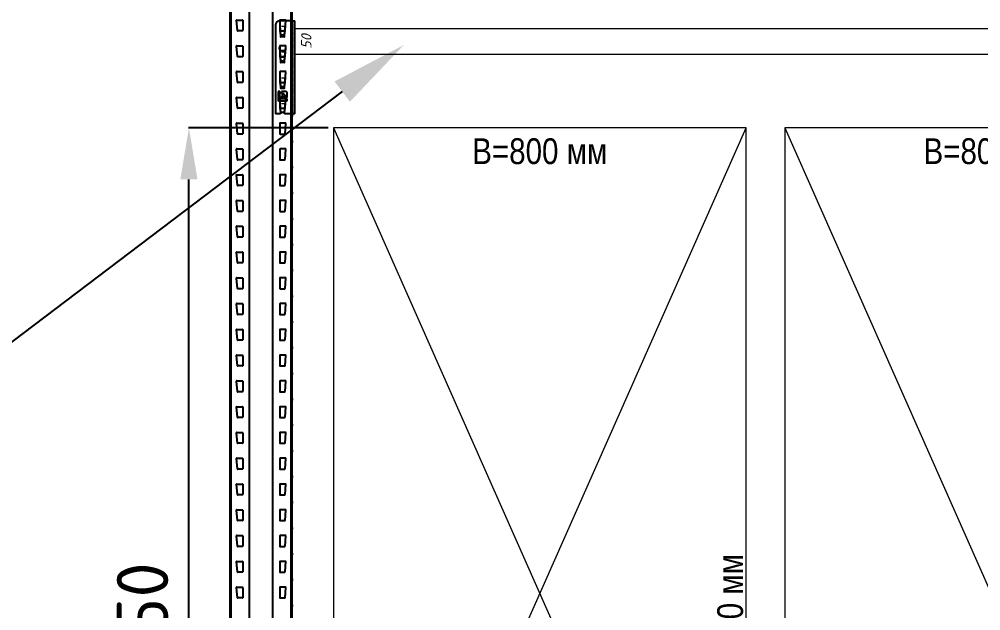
# Model space of a CAD drawing. Header units: millimetres. Extents: x 2140 to 223837, y 2113 to 170313.
# Drawn here: x 168975 to 170839, y 116385 to 117532 of the extents above; entities that cross this region are included whole.
import ezdxf
from ezdxf import colors
from ezdxf.entities.mleader import LeaderData, LeaderLine
from ezdxf.math import Vec2, Vec3

# ---------------------------------------------------------------- set-up
doc = ezdxf.new("R2010")
doc.units = ezdxf.units.MM
doc.linetypes.add('PHANTOM', pattern=[12.7, 6.35, -1.27, 1.27, -1.27, 1.27, -1.27])
for name, color, linetype in [('0_ANNOT_Dimensions', 7, 'Continuous'), ('2.Стойка', 7, 'Continuous'), ('Аннотации', 7, 'Continuous')]:
    doc.layers.add(name, color=color, linetype=linetype)
for name, color, linetype, lineweight in [('1.Балка', 5, 'Continuous', 0), ('20.Груз', 7, 'Continuous', 0), ('25.Размера', 7, 'Continuous', 0), ('37.Паллеты', 32, 'Continuous', 0)]:
    doc.layers.add(name, color=color, linetype=linetype, lineweight=lineweight)
doc.styles.add('Arial Narrow', font='ARIALN.TTF')
doc.styles.add('GOST', font='isocpeur.ttf')
doc.styles.get("Standard").update_dxf_attribs({"font": 'isocpeur.ttf'})
doc.styles.add('Курсив', font='isocpeui.ttf')
doc.dimstyles.new('100', dxfattribs={"dimtxt": 100, "dimasz": 100, "dimexe": 1, "dimexo": 10, "dimgap": 40, "dimtad": 1, "dimdec": 0, "dimzin": 0, "dimdsep": 46, "dimtxsty": 'Standard', "dimcen": 0.09, "dimadec": 0, "dimazin": 0, "dimtfac": 1, "dimtdec": 0, "dimtofl": 0, "dimtmove": 0, "dimatfit": 3, "dimfxl": 1, "dimtolj": 1, "dimtzin": 0, "dimarcsym": 0})
doc.dimstyles.new('blok40', dxfattribs={"dimtxt": 40, "dimasz": 80, "dimexe": 0.18, "dimexo": 0, "dimgap": 5, "dimtad": 1, "dimtoh": 1, "dimdec": 0, "dimzin": 0, "dimdsep": 46, "dimtxsty": 'GOST', "dimblk": 'NONE', "dimcen": 0.09, "dimse1": 1, "dimse2": 1, "dimsd1": 1, "dimsd2": 1, "dimadec": 0, "dimazin": 0, "dimtfac": 1, "dimtdec": 0, "dimtofl": 0, "dimtmove": 0, "dimatfit": 2, "dimldrblk": 'NONE', "dimfxl": 0.18, "dimtolj": 1, "dimtzin": 0, "dimarcsym": 0})
doc.dimstyles.new('Рзм блок', dxfattribs={"dimtxt": 40, "dimasz": 80, "dimexe": 0.18, "dimexo": 0, "dimgap": 5, "dimtad": 1, "dimtoh": 1, "dimdec": 0, "dimzin": 0, "dimdsep": 46, "dimtxsty": 'Курсив', "dimblk": 'NONE', "dimcen": 0.09, "dimse1": 1, "dimse2": 1, "dimsd1": 1, "dimsd2": 1, "dimadec": 0, "dimazin": 0, "dimtfac": 1, "dimtdec": 0, "dimtofl": 0, "dimtmove": 0, "dimatfit": 2, "dimldrblk": 'NONE', "dimfxl": 0.18, "dimtolj": 1, "dimtzin": 0, "dimarcsym": 0})

# ---------------------------------------------------------------- blocks, each defined once
blk = doc.blocks.new('*U491')
at = {"layer": '2.Стойка', "color": 0, "linetype": 'ByBlock'}
for p, q in [((-120, 0), (-120, 12200)), ((-118, 0), (-118, 12200)), ((-82.7, 0), (-82.7, 12200)), ((-37.3, 0), (-37.3, 12200)), ((-2, 0), (-2, 12200)), ((0, 0), (0, 12200)), ((-106.1, 7780.5), (-108, 7800.5)), ((-107.5, 7801), (-96.5, 7801)), ((-96, 7800.5), (-96, 7780.5)), ((-24, 7800.5), (-24, 7780.5)), ((-12.5, 7801), (-23.5, 7801)), ((-13.9, 7780.5), (-12, 7800.5)), ((-96.5, 7780), (-105.6, 7780)), ((-23.5, 7780), (-14.4, 7780)), ((-122, 7765), (-118, 7765)), ((-120, 7770.5), (-118, 7770.5)), ((-120, 7759.5), (-118, 7759.5)), ((0, 7770.5), (-2, 7770.5)), ((2, 7765), (-2, 7765)), ((0, 7759.5), (-2, 7759.5)), ((-106.1, 7730.5), (-108, 7750.5)), ((-107.5, 7751), (-96.5, 7751)), ((-96, 7750.5), (-96, 7730.5)), ((-24, 7750.5), (-24, 7730.5)), ((-12.5, 7751), (-23.5, 7751)), ((-13.9, 7730.5), (-12, 7750.5)), ((-120, 7720.5), (-118, 7720.5)), ((-96.5, 7730), (-105.6, 7730)), ((-23.5, 7730), (-14.4, 7730)), ((0, 7720.5), (-2, 7720.5)), ((-122, 7715), (-118, 7715)), ((-120, 7709.5), (-118, 7709.5)), ((-106.1, 7680.5), (-108, 7700.5)), ((-107.5, 7701), (-96.5, 7701)), ((-96, 7700.5), (-96, 7680.5)), ((-24, 7700.5), (-24, 7680.5)), ((-12.5, 7701), (-23.5, 7701)), ((-13.9, 7680.5), (-12, 7700.5)), ((2, 7715), (-2, 7715)), ((0, 7709.5), (-2, 7709.5)), ((-122, 7665), (-118, 7665)), ((-120, 7670.5), (-118, 7670.5)), ((-96.5, 7680), (-105.6, 7680)), ((-23.5, 7680), (-14.4, 7680)), ((0, 7670.5), (-2, 7670.5)), ((2, 7665), (-2, 7665)), ((-120, 7659.5), (-118, 7659.5)), ((-106.1, 7630.5), (-108, 7650.5)), ((-107.5, 7651), (-96.5, 7651)), ((-96, 7650.5), (-96, 7630.5)), ((-24, 7650.5), (-24, 7630.5)), ((-12.5, 7651), (-23.5, 7651)), ((-13.9, 7630.5), (-12, 7650.5)), ((0, 7659.5), (-2, 7659.5)), ((-96.5, 7630), (-105.6, 7630)), ((-23.5, 7630), (-14.4, 7630)), ((-122, 7615), (-118, 7615)), ((-120, 7620.5), (-118, 7620.5)), ((-120, 7609.5), (-118, 7609.5)), ((0, 7620.5), (-2, 7620.5)), ((2, 7615), (-2, 7615)), ((0, 7609.5), (-2, 7609.5)), ((-106.1, 7580.5), (-108, 7600.5)), ((-107.5, 7601), (-96.5, 7601)), ((-96, 7600.5), (-96, 7580.5)), ((-24, 7600.5), (-24, 7580.5)), ((-12.5, 7601), (-23.5, 7601)), ((-13.9, 7580.5), (-12, 7600.5)), ((-120, 7570.5), (-118, 7570.5)), ((-96.5, 7580), (-105.6, 7580)), ((-23.5, 7580), (-14.4, 7580)), ((0, 7570.5), (-2, 7570.5)), ((-122, 7565), (-118, 7565)), ((-120, 7559.5), (-118, 7559.5)), ((-107.5, 7551), (-96.5, 7551)), ((-96, 7550.5), (-96, 7530.5)), ((-24, 7550.5), (-24, 7530.5)), ((-12.5, 7551), (-23.5, 7551)), ((2, 7565), (-2, 7565)), ((0, 7559.5), (-2, 7559.5)), ((-106.1, 7530.5), (-108, 7550.5)), ((-13.9, 7530.5), (-12, 7550.5)), ((-122, 7515), (-118, 7515)), ((-120, 7520.5), (-118, 7520.5)), ((-96.5, 7530), (-105.6, 7530)), ((-23.5, 7530), (-14.4, 7530)), ((0, 7520.5), (-2, 7520.5)), ((2, 7515), (-2, 7515)), ((-120, 7509.5), (-118, 7509.5)), ((-106.1, 7480.5), (-108, 7500.5)), ((-107.5, 7501), (-96.5, 7501)), ((-96, 7500.5), (-96, 7480.5)), ((-24, 7500.5), (-24, 7480.5)), ((-12.5, 7501), (-23.5, 7501)), ((-13.9, 7480.5), (-12, 7500.5)), ((0, 7509.5), (-2, 7509.5)), ((-96.5, 7480), (-105.6, 7480)), ((-23.5, 7480), (-14.4, 7480)), ((-122, 7465), (-118, 7465)), ((-120, 7470.5), (-118, 7470.5)), ((-120, 7459.5), (-118, 7459.5)), ((0, 7470.5), (-2, 7470.5)), ((2, 7465), (-2, 7465)), ((0, 7459.5), (-2, 7459.5)), ((-106.1, 7430.5), (-108, 7450.5)), ((-107.5, 7451), (-96.5, 7451)), ((-96, 7450.5), (-96, 7430.5)), ((-24, 7450.5), (-24, 7430.5)), ((-12.5, 7451), (-23.5, 7451)), ((-13.9, 7430.5), (-12, 7450.5)), ((-120, 7420.5), (-118, 7420.5)), ((-96.5, 7430), (-105.6, 7430)), ((-23.5, 7430), (-14.4, 7430)), ((0, 7420.5), (-2, 7420.5)), ((-122, 7415), (-118, 7415)), ((-120, 7409.5), (-118, 7409.5)), ((2, 7415), (-2, 7415)), ((0, 7409.5), (-2, 7409.5)), ((-106.1, 7380.5), (-108, 7400.5)), ((-107.5, 7401), (-96.5, 7401)), ((-96, 7400.5), (-96, 7380.5)), ((-24, 7400.5), (-24, 7380.5)), ((-12.5, 7401), (-23.5, 7401)), ((-13.9, 7380.5), (-12, 7400.5)), ((-122, 7365), (-118, 7365)), ((-120, 7370.5), (-118, 7370.5)), ((-96.5, 7380), (-105.6, 7380)), ((-23.5, 7380), (-14.4, 7380)), ((0, 7370.5), (-2, 7370.5)), ((2, 7365), (-2, 7365)), ((-120, 7359.5), (-118, 7359.5)), ((-106.1, 7330.5), (-108, 7350.5)), ((-107.5, 7351), (-96.5, 7351)), ((-96, 7350.5), (-96, 7330.5)), ((-24, 7350.5), (-24, 7330.5)), ((-12.5, 7351), (-23.5, 7351)), ((-13.9, 7330.5), (-12, 7350.5)), ((0, 7359.5), (-2, 7359.5)), ((-96.5, 7330), (-105.6, 7330)), ((-23.5, 7330), (-14.4, 7330)), ((-122, 7315), (-118, 7315)), ((-120, 7320.5), (-118, 7320.5)), ((-120, 7309.5), (-118, 7309.5)), ((0, 7320.5), (-2, 7320.5)), ((2, 7315), (-2, 7315)), ((0, 7309.5), (-2, 7309.5)), ((-106.1, 7280.5), (-108, 7300.5)), ((-107.5, 7301), (-96.5, 7301)), ((-96, 7300.5), (-96, 7280.5)), ((-24, 7300.5), (-24, 7280.5)), ((-12.5, 7301), (-23.5, 7301)), ((-13.9, 7280.5), (-12, 7300.5)), ((-96.5, 7280), (-105.6, 7280)), ((-23.5, 7280), (-14.4, 7280)), ((-122, 7265), (-118, 7265)), ((-120, 7270.5), (-118, 7270.5)), ((-120, 7259.5), (-118, 7259.5)), ((0, 7270.5), (-2, 7270.5)), ((2, 7265), (-2, 7265)), ((0, 7259.5), (-2, 7259.5)), ((-106.1, 7230.5), (-108, 7250.5)), ((-107.5, 7251), (-96.5, 7251)), ((-96, 7250.5), (-96, 7230.5)), ((-24, 7250.5), (-24, 7230.5)), ((-12.5, 7251), (-23.5, 7251)), ((-13.9, 7230.5), (-12, 7250.5)), ((-122, 7215), (-118, 7215)), ((-120, 7220.5), (-118, 7220.5)), ((-96.5, 7230), (-105.6, 7230)), ((-23.5, 7230), (-14.4, 7230)), ((0, 7220.5), (-2, 7220.5)), ((2, 7215), (-2, 7215)), ((-120, 7209.5), (-118, 7209.5)), ((-106.1, 7180.5), (-108, 7200.5)), ((-107.5, 7201), (-96.5, 7201)), ((-96, 7200.5), (-96, 7180.5)), ((-24, 7200.5), (-24, 7180.5)), ((-12.5, 7201), (-23.5, 7201)), ((-13.9, 7180.5), (-12, 7200.5)), ((0, 7209.5), (-2, 7209.5)), ((-96.5, 7180), (-105.6, 7180)), ((-23.5, 7180), (-14.4, 7180)), ((-122, 7165), (-118, 7165)), ((-120, 7170.5), (-118, 7170.5)), ((-120, 7159.5), (-118, 7159.5)), ((0, 7170.5), (-2, 7170.5)), ((2, 7165), (-2, 7165)), ((0, 7159.5), (-2, 7159.5)), ((-106.1, 7130.5), (-108, 7150.5)), ((-107.5, 7151), (-96.5, 7151)), ((-96, 7150.5), (-96, 7130.5)), ((-24, 7150.5), (-24, 7130.5)), ((-12.5, 7151), (-23.5, 7151)), ((-13.9, 7130.5), (-12, 7150.5)), ((-96.5, 7130), (-105.6, 7130)), ((-23.5, 7130), (-14.4, 7130)), ((-122, 7115), (-118, 7115)), ((-120, 7120.5), (-118, 7120.5)), ((-120, 7109.5), (-118, 7109.5)), ((0, 7120.5), (-2, 7120.5)), ((2, 7115), (-2, 7115)), ((0, 7109.5), (-2, 7109.5)), ((-106.1, 7080.5), (-108, 7100.5)), ((-107.5, 7101), (-96.5, 7101)), ((-96, 7100.5), (-96, 7080.5)), ((-24, 7100.5), (-24, 7080.5)), ((-12.5, 7101), (-23.5, 7101)), ((-13.9, 7080.5), (-12, 7100.5)), ((-120, 7070.5), (-118, 7070.5)), ((-96.5, 7080), (-105.6, 7080)), ((-23.5, 7080), (-14.4, 7080)), ((0, 7070.5), (-2, 7070.5)), ((-122, 7065), (-118, 7065)), ((-120, 7059.5), (-118, 7059.5)), ((-106.1, 7030.5), (-108, 7050.5)), ((-107.5, 7051), (-96.5, 7051)), ((-96, 7050.5), (-96, 7030.5)), ((-24, 7050.5), (-24, 7030.5)), ((-12.5, 7051), (-23.5, 7051)), ((-13.9, 7030.5), (-12, 7050.5)), ((2, 7065), (-2, 7065)), ((0, 7059.5), (-2, 7059.5)), ((-96.5, 7030), (-105.6, 7030)), ((-23.5, 7030), (-14.4, 7030)), ((-122, 7015), (-118, 7015)), ((-120, 7020.5), (-118, 7020.5)), ((0, 7020.5), (-2, 7020.5)), ((2, 7015), (-2, 7015)), ((-120, 7009.5), (-118, 7009.5)), ((-106.1, 6980.5), (-108, 7000.5)), ((-107.5, 7001), (-96.5, 7001)), ((-96, 7000.5), (-96, 6980.5)), ((-24, 7000.5), (-24, 6980.5)), ((-12.5, 7001), (-23.5, 7001)), ((-13.9, 6980.5), (-12, 7000.5)), ((0, 7009.5), (-2, 7009.5)), ((-96.5, 6980), (-105.6, 6980)), ((-23.5, 6980), (-14.4, 6980)), ((-122, 6965), (-118, 6965)), ((-120, 6970.5), (-118, 6970.5)), ((-120, 6959.5), (-118, 6959.5)), ((0, 6970.5), (-2, 6970.5)), ((2, 6965), (-2, 6965)), ((0, 6959.5), (-2, 6959.5)), ((-106.1, 6930.5), (-108, 6950.5)), ((-107.5, 6951), (-96.5, 6951)), ((-96, 6950.5), (-96, 6930.5)), ((-24, 6950.5), (-24, 6930.5)), ((-12.5, 6951), (-23.5, 6951)), ((-13.9, 6930.5), (-12, 6950.5)), ((-120, 6920.5), (-118, 6920.5)), ((-96.5, 6930), (-105.6, 6930)), ((-23.5, 6930), (-14.4, 6930)), ((0, 6920.5), (-2, 6920.5)), ((-122, 6915), (-118, 6915)), ((-120, 6909.5), (-118, 6909.5)), ((-106.1, 6880.5), (-108, 6900.5)), ((-107.5, 6901), (-96.5, 6901)), ((-96, 6900.5), (-96, 6880.5)), ((-24, 6900.5), (-24, 6880.5)), ((-12.5, 6901), (-23.5, 6901)), ((-13.9, 6880.5), (-12, 6900.5)), ((2, 6915), (-2, 6915)), ((0, 6909.5), (-2, 6909.5)), ((-96.5, 6880), (-105.6, 6880)), ((-23.5, 6880), (-14.4, 6880)), ((-122, 6865), (-118, 6865)), ((-120, 6870.5), (-118, 6870.5)), ((0, 6870.5), (-2, 6870.5)), ((2, 6865), (-2, 6865)), ((-120, 6859.5), (-118, 6859.5)), ((-106.1, 6830.5), (-108, 6850.5)), ((-107.5, 6851), (-96.5, 6851)), ((-96, 6850.5), (-96, 6830.5)), ((-24, 6850.5), (-24, 6830.5)), ((-12.5, 6851), (-23.5, 6851)), ((-13.9, 6830.5), (-12, 6850.5)), ((0, 6859.5), (-2, 6859.5)), ((-96.5, 6830), (-105.6, 6830)), ((-23.5, 6830), (-14.4, 6830)), ((-122, 6815), (-118, 6815)), ((-120, 6820.5), (-118, 6820.5)), ((-120, 6809.5), (-118, 6809.5)), ((0, 6820.5), (-2, 6820.5)), ((2, 6815), (-2, 6815)), ((0, 6809.5), (-2, 6809.5)), ((-106.1, 6780.5), (-108, 6800.5)), ((-107.5, 6801), (-96.5, 6801)), ((-96, 6800.5), (-96, 6780.5)), ((-24, 6800.5), (-24, 6780.5)), ((-12.5, 6801), (-23.5, 6801)), ((-13.9, 6780.5), (-12, 6800.5)), ((-120, 6770.5), (-118, 6770.5)), ((-96.5, 6780), (-105.6, 6780)), ((-23.5, 6780), (-14.4, 6780)), ((0, 6770.5), (-2, 6770.5)), ((-122, 6765), (-118, 6765)), ((-120, 6759.5), (-118, 6759.5)), ((-106.1, 6730.5), (-108, 6750.5)), ((-107.5, 6751), (-96.5, 6751)), ((-96, 6750.5), (-96, 6730.5)), ((-24, 6750.5), (-24, 6730.5)), ((-12.5, 6751), (-23.5, 6751)), ((-13.9, 6730.5), (-12, 6750.5)), ((2, 6765), (-2, 6765)), ((0, 6759.5), (-2, 6759.5)), ((-122, 6715), (-118, 6715)), ((-120, 6720.5), (-118, 6720.5)), ((-96.5, 6730), (-105.6, 6730)), ((-23.5, 6730), (-14.4, 6730)), ((0, 6720.5), (-2, 6720.5)), ((2, 6715), (-2, 6715)), ((-120, 6709.5), (-118, 6709.5)), ((-106.1, 6680.5), (-108, 6700.5)), ((-107.5, 6701), (-96.5, 6701)), ((-96, 6700.5), (-96, 6680.5)), ((-24, 6700.5), (-24, 6680.5)), ((-12.5, 6701), (-23.5, 6701)), ((-13.9, 6680.5), (-12, 6700.5)), ((0, 6709.5), (-2, 6709.5)), ((-96.5, 6680), (-105.6, 6680)), ((-23.5, 6680), (-14.4, 6680)), ((-122, 6665), (-118, 6665)), ((-120, 6670.5), (-118, 6670.5)), ((-120, 6659.5), (-118, 6659.5)), ((0, 6670.5), (-2, 6670.5)), ((2, 6665), (-2, 6665)), ((0, 6659.5), (-2, 6659.5))]:
    blk.add_line(p, q, dxfattribs=at)
for centre, start, end in [((-107.5, 7800.5), 90, 185.4403), ((-96.5, 7800.5), 0, 90), ((-23.5, 7800.5), 90, 180), ((-12.5, 7800.5), 354.5597, 90), ((-105.6, 7780.5), 185.4403, 270), ((-96.5, 7780.5), 270, 0), ((-23.5, 7780.5), 180, 270), ((-14.4, 7780.5), 270, 354.5597), ((-107.5, 7750.5), 90, 185.4403), ((-96.5, 7750.5), 0, 90), ((-23.5, 7750.5), 90, 180), ((-12.5, 7750.5), 354.5597, 90), ((-105.6, 7730.5), 185.4403, 270), ((-96.5, 7730.5), 270, 0), ((-23.5, 7730.5), 180, 270), ((-14.4, 7730.5), 270, 354.5597), ((-107.5, 7700.5), 90, 185.4403), ((-96.5, 7700.5), 0, 90), ((-23.5, 7700.5), 90, 180), ((-12.5, 7700.5), 354.5597, 90), ((-105.6, 7680.5), 185.4403, 270), ((-96.5, 7680.5), 270, 0), ((-23.5, 7680.5), 180, 270), ((-14.4, 7680.5), 270, 354.5597), ((-107.5, 7650.5), 90, 185.4403), ((-96.5, 7650.5), 0, 90), ((-23.5, 7650.5), 90, 180), ((-12.5, 7650.5), 354.5597, 90), ((-105.6, 7630.5), 185.4403, 270), ((-96.5, 7630.5), 270, 0), ((-23.5, 7630.5), 180, 270), ((-14.4, 7630.5), 270, 354.5597), ((-107.5, 7600.5), 90, 185.4403), ((-96.5, 7600.5), 0, 90), ((-23.5, 7600.5), 90, 180), ((-12.5, 7600.5), 354.5597, 90), ((-105.6, 7580.5), 185.4403, 270), ((-96.5, 7580.5), 270, 0), ((-23.5, 7580.5), 180, 270), ((-14.4, 7580.5), 270, 354.5597), ((-107.5, 7550.5), 90, 185.4403), ((-96.5, 7550.5), 0, 90), ((-23.5, 7550.5), 90, 180), ((-12.5, 7550.5), 354.5597, 90), ((-105.6, 7530.5), 185.4403, 270), ((-96.5, 7530.5), 270, 0), ((-23.5, 7530.5), 180, 270), ((-14.4, 7530.5), 270, 354.5597), ((-107.5, 7500.5), 90, 185.4403), ((-96.5, 7500.5), 0, 90), ((-23.5, 7500.5), 90, 180), ((-12.5, 7500.5), 354.5597, 90), ((-105.6, 7480.5), 185.4403, 270), ((-96.5, 7480.5), 270, 0), ((-23.5, 7480.5), 180, 270), ((-14.4, 7480.5), 270, 354.5597), ((-107.5, 7450.5), 90, 185.4403), ((-96.5, 7450.5), 0, 90), ((-23.5, 7450.5), 90, 180), ((-12.5, 7450.5), 354.5597, 90), ((-105.6, 7430.5), 185.4403, 270), ((-96.5, 7430.5), 270, 0), ((-23.5, 7430.5), 180, 270), ((-14.4, 7430.5), 270, 354.5597), ((-107.5, 7400.5), 90, 185.4403), ((-96.5, 7400.5), 0, 90), ((-23.5, 7400.5), 90, 180), ((-12.5, 7400.5), 354.5597, 90), ((-105.6, 7380.5), 185.4403, 270), ((-96.5, 7380.5), 270, 0), ((-23.5, 7380.5), 180, 270), ((-14.4, 7380.5), 270, 354.5597), ((-107.5, 7350.5), 90, 185.4403), ((-96.5, 7350.5), 0, 90), ((-23.5, 7350.5), 90, 180), ((-12.5, 7350.5), 354.5597, 90), ((-105.6, 7330.5), 185.4403, 270), ((-96.5, 7330.5), 270, 0), ((-23.5, 7330.5), 180, 270), ((-14.4, 7330.5), 270, 354.5597), ((-107.5, 7300.5), 90, 185.4403), ((-96.5, 7300.5), 0, 90), ((-23.5, 7300.5), 90, 180), ((-12.5, 7300.5), 354.5597, 90), ((-105.6, 7280.5), 185.4403, 270), ((-96.5, 7280.5), 270, 0), ((-23.5, 7280.5), 180, 270), ((-14.4, 7280.5), 270, 354.5597), ((-107.5, 7250.5), 90, 185.4403), ((-96.5, 7250.5), 0, 90), ((-23.5, 7250.5), 90, 180), ((-12.5, 7250.5), 354.5597, 90), ((-105.6, 7230.5), 185.4403, 270), ((-96.5, 7230.5), 270, 0), ((-23.5, 7230.5), 180, 270), ((-14.4, 7230.5), 270, 354.5597), ((-107.5, 7200.5), 90, 185.4403), ((-96.5, 7200.5), 0, 90), ((-23.5, 7200.5), 90, 180), ((-12.5, 7200.5), 354.5597, 90), ((-105.6, 7180.5), 185.4403, 270), ((-96.5, 7180.5), 270, 0), ((-23.5, 7180.5), 180, 270), ((-14.4, 7180.5), 270, 354.5597), ((-107.5, 7150.5), 90, 185.4403), ((-96.5, 7150.5), 0, 90), ((-23.5, 7150.5), 90, 180), ((-12.5, 7150.5), 354.5597, 90), ((-105.6, 7130.5), 185.4403, 270), ((-96.5, 7130.5), 270, 0), ((-23.5, 7130.5), 180, 270), ((-14.4, 7130.5), 270, 354.5597), ((-107.5, 7100.5), 90, 185.4403), ((-96.5, 7100.5), 0, 90), ((-23.5, 7100.5), 90, 180), ((-12.5, 7100.5), 354.5597, 90), ((-105.6, 7080.5), 185.4403, 270), ((-96.5, 7080.5), 270, 0), ((-23.5, 7080.5), 180, 270), ((-14.4, 7080.5), 270, 354.5597), ((-107.5, 7050.5), 90, 185.4403), ((-96.5, 7050.5), 0, 90), ((-23.5, 7050.5), 90, 180), ((-12.5, 7050.5), 354.5597, 90), ((-105.6, 7030.5), 185.4403, 270), ((-96.5, 7030.5), 270, 0), ((-23.5, 7030.5), 180, 270), ((-14.4, 7030.5), 270, 354.5597), ((-107.5, 7000.5), 90, 185.4403), ((-96.5, 7000.5), 0, 90), ((-23.5, 7000.5), 90, 180), ((-12.5, 7000.5), 354.5597, 90), ((-105.6, 6980.5), 185.4403, 270), ((-96.5, 6980.5), 270, 0), ((-23.5, 6980.5), 180, 270), ((-14.4, 6980.5), 270, 354.5597), ((-107.5, 6950.5), 90, 185.4403), ((-96.5, 6950.5), 0, 90), ((-23.5, 6950.5), 90, 180), ((-12.5, 6950.5), 354.5597, 90), ((-105.6, 6930.5), 185.4403, 270), ((-96.5, 6930.5), 270, 0), ((-23.5, 6930.5), 180, 270), ((-14.4, 6930.5), 270, 354.5597), ((-107.5, 6900.5), 90, 185.4403), ((-96.5, 6900.5), 0, 90), ((-23.5, 6900.5), 90, 180), ((-12.5, 6900.5), 354.5597, 90), ((-105.6, 6880.5), 185.4403, 270), ((-96.5, 6880.5), 270, 0), ((-23.5, 6880.5), 180, 270), ((-14.4, 6880.5), 270, 354.5597), ((-107.5, 6850.5), 90, 185.4403), ((-96.5, 6850.5), 0, 90), ((-23.5, 6850.5), 90, 180), ((-12.5, 6850.5), 354.5597, 90), ((-105.6, 6830.5), 185.4403, 270), ((-96.5, 6830.5), 270, 0), ((-23.5, 6830.5), 180, 270), ((-14.4, 6830.5), 270, 354.5597), ((-107.5, 6800.5), 90, 185.4403), ((-96.5, 6800.5), 0, 90), ((-23.5, 6800.5), 90, 180), ((-12.5, 6800.5), 354.5597, 90), ((-105.6, 6780.5), 185.4403, 270), ((-96.5, 6780.5), 270, 0), ((-23.5, 6780.5), 180, 270), ((-14.4, 6780.5), 270, 354.5597), ((-107.5, 6750.5), 90, 185.4403), ((-96.5, 6750.5), 0, 90), ((-23.5, 6750.5), 90, 180), ((-12.5, 6750.5), 354.5597, 90), ((-105.6, 6730.5), 185.4403, 270), ((-96.5, 6730.5), 270, 0), ((-23.5, 6730.5), 180, 270), ((-14.4, 6730.5), 270, 354.5597), ((-107.5, 6700.5), 90, 185.4403), ((-96.5, 6700.5), 0, 90), ((-23.5, 6700.5), 90, 180), ((-12.5, 6700.5), 354.5597, 90), ((-105.6, 6680.5), 185.4403, 270), ((-96.5, 6680.5), 270, 0), ((-23.5, 6680.5), 180, 270), ((-14.4, 6680.5), 270, 354.5597)]:
    blk.add_arc(centre, 0.5, start, end, dxfattribs=at)
blk = doc.blocks.new('*D774')
at = {"layer": 'Defpoints', "color": 0, "linetype": 'ByBlock', "transparency": 16777216}
for p in [(5, 19.3), (2705, 19.3), (2705, -11.8)]:
    blk.add_point(p, dxfattribs=at)
at = {"layer": 'Defpoints', "color": 0, "linetype": 'ByBlock', "transparency": 16777216, "insert": (2669.4, 3.4), "char_height": 20, "attachment_point": 5, "style": 'Курсив'}
blk.add_mtext('\\A1;2700', dxfattribs=at)
blk = doc.blocks.new('_None')
blk = doc.blocks.new('*D784')
at = {"layer": 'Defpoints', "color": 0, "linetype": 'ByBlock', "transparency": 16777216}
for p in [(8, 19.3), (42.4, 19.3), (8, -30.7)]:
    blk.add_point(p, dxfattribs=at)
at = {"layer": 'Defpoints', "color": 0, "linetype": 'ByBlock', "transparency": 16777216, "insert": (27.4, -5.7), "char_height": 20, "attachment_point": 5, "rotation": 90, "style": 'Курсив'}
blk.add_mtext('\\A1;50', dxfattribs=at)
blk = doc.blocks.new('*D1110')
at = {"layer": 'Defpoints', "color": 0, "linetype": 'ByBlock', "transparency": 16777216}
for p in [(75, 1950), (875, 1950), (875, 1950)]:
    blk.add_point(p, dxfattribs=at)
at = {"layer": '25.Размера', "color": 0, "linetype": 'ByBlock', "transparency": 16777216, "insert": (475, 1904.5), "char_height": 50, "attachment_point": 5, "style": 'Arial Narrow'}
blk.add_mtext('\\A1;В=800 мм', dxfattribs=at)
blk = doc.blocks.new('*D1100')
at = {"layer": 'Defpoints', "color": 0, "linetype": 'ByBlock', "transparency": 16777216}
for p in [(875, 1950), (875, 1950), (875, 0)]:
    blk.add_point(p, dxfattribs=at)
at = {"layer": '25.Размера', "color": 0, "linetype": 'ByBlock', "transparency": 16777216, "insert": (844.5, 975), "char_height": 50, "attachment_point": 5, "rotation": 90, "style": 'Arial Narrow'}
blk.add_mtext('\\A1;Н=1950 мм', dxfattribs=at)
blk = doc.blocks.new('*D1104')
at = {"layer": 'Defpoints', "color": 0, "linetype": 'ByBlock', "transparency": 16777216}
for p in [(950, 1950), (1750, 1950), (1750, 1950)]:
    blk.add_point(p, dxfattribs=at)
at = {"layer": '25.Размера', "color": 0, "linetype": 'ByBlock', "transparency": 16777216, "insert": (1350, 1904.5), "char_height": 50, "attachment_point": 5, "style": 'Arial Narrow'}
blk.add_mtext('\\A1;В=800 мм', dxfattribs=at)
blk = doc.blocks.new('*D1113')
at = {"layer": '0_ANNOT_Dimensions', "color": 0, "lineweight": -2, "transparency": 16777216}
for p, q in [((169574.1, 117321.3), (169302.9, 117321.3)), ((169303.9, 115471.3), (169303.9, 117221.3)), ((169574.1, 115371.3), (169302.9, 115371.3))]:
    blk.add_line(p, q, dxfattribs=at)
at = {"layer": '0_ANNOT_Dimensions', "color": 0, "transparency": 16777216}
for points in [[(169287.2, 117221.3), (169320.6, 117221.3), (169303.9, 117321.3)], [(169287.2, 115471.3), (169320.6, 115471.3), (169303.9, 115371.3)]]:
    blk.add_solid(points, dxfattribs=at)
at = {"layer": 'Defpoints', "color": 0, "transparency": 16777216}
for p in [(169303.9, 117321.3), (169584.1, 117321.3), (169584.1, 115371.3)]:
    blk.add_point(p, dxfattribs=at)
at = {"layer": '0_ANNOT_Dimensions', "color": 0, "transparency": 16777216, "insert": (169213.9, 116346.3), "char_height": 100, "attachment_point": 5, "rotation": 90}
blk.add_mtext('\\A1;1950', dxfattribs=at)
blk = doc.blocks.new('*U771')
at = {"layer": '1.Балка', "color": 0, "linetype": 'Continuous', "lineweight": 25}
for p, q in [((-32.5, 26.3), (-32.5, -145.7)), ((-3, 34.3), (-24.5, 34.3)), ((-23.8, 23.6), (-23.8, 22.6)), ((-23.8, 22.6), (-22.8, 4.2)), ((-14.6, 4.2), (-13.6, 22.6)), ((-13.6, 23.6), (-13.6, 22.6)), ((-3, 34.3), (5, 34.3)), ((5, -145.7), (5, 34.3)), ((-23.4, 16.1), (-22.7, 4.2)), ((-23.4, 15.7), (-23.3, 15.2)), ((-23.2, 14), (-22.8, 7.2)), ((-15.3, 6.5), (-22.1, 6.5)), ((-15.4, 3.5), (-22, 3.5)), ((-14.7, 4.2), (-14, 16.1)), ((-14.6, 7.2), (-14.2, 14)), ((-14.1, 15.2), (-14, 15.7)), ((-14.1, -13.8), (-22.9, -13.8)), ((-23.8, -26.4), (-23.8, -27.4)), ((-23.8, -27.4), (-22.8, -45.8)), ((-23.4, -33.9), (-22.7, -45.8)), ((-23.4, -34.3), (-23.3, -34.8)), ((-23.2, -36), (-22.8, -42.8)), ((-22.9, -23), (-14.1, -23)), ((-14.7, -45.8), (-14, -33.9)), ((-14.6, -45.8), (-13.6, -27.4)), ((-14.6, -42.8), (-14.2, -36)), ((-14.1, -34.8), (-14, -34.3)), ((-13.6, -26.4), (-13.6, -27.4)), ((-15.3, -43.5), (-22.1, -43.5)), ((-15.4, -46.5), (-22, -46.5)), ((-23.8, -76.4), (-23.8, -77.4)), ((-23.8, -77.4), (-22.8, -95.8)), ((-23.4, -83.9), (-22.7, -95.8)), ((-23.4, -84.3), (-23.3, -84.8)), ((-23.2, -86), (-22.8, -92.8)), ((-14.7, -95.8), (-14, -83.9)), ((-14.6, -95.8), (-13.6, -77.4)), ((-14.6, -92.8), (-14.2, -86)), ((-14.1, -84.8), (-14, -84.3)), ((-13.6, -76.4), (-13.6, -77.4)), ((-27.5, -102.7), (-27.5, -119.2)), ((-23.7, -102.7), (-27.5, -102.7)), ((-23.7, -116.9), (-23.7, -102.7)), ((-15.3, -93.5), (-22.1, -93.5)), ((-15.4, -96.5), (-22, -96.5)), ((-15.8, -106.2), (-20.9, -111.2)), ((-20.9, -111.2), (-18, -114)), ((-11.7, -102.7), (-20.7, -102.7)), ((-20.7, -102.7), (-20.7, -106.2)), ((-20.7, -106.2), (-15.8, -106.2)), ((-18, -114), (-13, -109)), ((-13, -109), (-13, -113.9)), ((-9.5, -104.9), (-11.7, -102.7)), ((-9.5, -113.9), (-9.5, -104.9)), ((-26, -120.7), (-9.5, -120.7)), ((-23.8, -126.4), (-23.8, -127.4)), ((-23.8, -127.4), (-22.8, -145.7)), ((-9.5, -116.9), (-23.7, -116.9)), ((-14.6, -145.7), (-13.6, -127.4)), ((-13.6, -126.4), (-13.6, -127.4)), ((-13, -113.9), (-9.5, -113.9)), ((-9.5, -120.7), (-9.5, -116.9)), ((-22.8, -145.7), (-32.5, -145.7)), ((-23.4, -133.9), (-22.7, -145.7)), ((-23.4, -134.3), (-23.3, -134.8)), ((-23.2, -136), (-22.8, -142.8)), ((-22.8, -145.7), (-22.7, -145.7)), ((-15.3, -143.5), (-22.1, -143.5)), ((-14.7, -145.7), (-14, -133.9)), ((-14.7, -145.7), (-14.6, -145.7)), ((-14.6, -142.8), (-14.2, -136)), ((-3, -145.7), (-14.6, -145.7)), ((-14.1, -134.8), (-14, -134.3)), ((5, -145.7), (-3, -145.7))]:
    blk.add_line(p, q, dxfattribs=at)
at = {"layer": '1.Балка', "color": 0, "linetype": 'PHANTOM', "lineweight": 18}
for p, q in [((-13.6, 23.6), (-23.8, 23.6)), ((1, -145.7), (1, 34.3)), ((-23.4, 15.7), (-14, 15.7)), ((-14.1, 15.2), (-23.3, 15.2)), ((-14.2, 14), (-23.2, 14)), ((-22.7, 4.2), (-22.8, 4.2)), ((-14.6, 4.2), (-14.7, 4.2)), ((-13.6, -26.4), (-23.8, -26.4)), ((-23.4, -34.3), (-14, -34.3)), ((-14.1, -34.8), (-23.3, -34.8)), ((-14.2, -36), (-23.2, -36)), ((-22.7, -45.8), (-22.8, -45.8)), ((-14.6, -45.8), (-14.7, -45.8)), ((-13.6, -76.4), (-23.8, -76.4)), ((-23.4, -84.3), (-14, -84.3)), ((-14.1, -84.8), (-23.3, -84.8)), ((-14.2, -86), (-23.2, -86)), ((-22.7, -95.8), (-22.8, -95.8)), ((-14.6, -95.8), (-14.7, -95.8)), ((-13.6, -126.4), (-23.8, -126.4)), ((-23.4, -134.3), (-14, -134.3)), ((-14.1, -134.8), (-23.3, -134.8)), ((-14.2, -136), (-23.2, -136))]:
    blk.add_line(p, q, dxfattribs=at)
at = {"layer": '1.Балка', "color": 0, "linetype": 'ByBlock'}
for p, q in [((2705, 19.3), (5, 19.3)), ((2705, -30.7), (5, -30.7))]:
    blk.add_line(p, q, dxfattribs=at)
at = {"layer": '1.Балка', "color": 0, "linetype": 'Continuous', "lineweight": 25}
for centre, radius, start, end in [((-24.5, 26.3), 8, 90, 180), ((-19, -18.4), 6, 129.9445, 230.0555), ((-18, -18.4), 6, 309.9445, 50.0555), ((-26, -119.2), 1.5, 180, 270)]:
    blk.add_arc(centre, radius, start, end, dxfattribs=at)
for centre, major_axis, ratio, start_param, end_param in [((-23.7, 23.6), (-0.49, 9), 0.014521, 1.677936, 2.551772), ((-13.7, 23.6), (0.49, 9), 0.014521, 3.731413, 4.605249), ((-23.7, 23.6), (-0.49, 9), 0.014521, 2.551772, 2.642656), ((-23.2, 13.4), (-0.11, 2), 0.014521, 4.973399, 5.784249), ((-22.1, 7.2), (0.539, -0.524), 0.996104, 3.968676, 5.485179), ((-22, 4.2), (0.75, 0), 0.999894, 3.195886, 4.712389), ((-22, 4.2), (0.75, 0), 0.999894, 3.195886, 4.712389), ((-15.4, 4.2), (0.75, 0), 0.999894, 4.712389, 6.228892), ((-15.4, 4.2), (0.75, 0), 0.999894, 4.712389, 6.228892), ((-15.3, 7.2), (0.539, 0.524), 0.996104, 3.939599, 5.456102), ((-14.2, 13.4), (0.11, 2), 0.014521, 0.498937, 1.309786), ((-13.7, 23.6), (0.49, 9), 0.014521, 3.640529, 3.731413), ((-23.7, -26.4), (-0.49, 9), 0.014521, 1.677936, 2.551772), ((-23.7, -26.4), (-0.49, 9), 0.014521, 2.551772, 2.642656), ((-23.2, -36.6), (-0.11, 2), 0.014521, 4.973399, 5.784249), ((-14.2, -36.6), (0.11, 2), 0.014521, 0.498937, 1.309786), ((-13.7, -26.4), (0.49, 9), 0.014521, 3.731413, 4.605249), ((-13.7, -26.4), (0.49, 9), 0.014521, 3.640529, 3.731413), ((-22.1, -42.8), (0.539, -0.524), 0.996104, 3.968676, 5.485179), ((-22, -45.8), (0.75, 0), 0.999894, 3.195886, 4.712389), ((-22, -45.8), (0.75, 0), 0.999894, 3.195886, 4.712389), ((-15.4, -45.8), (0.75, 0), 0.999894, 4.712389, 6.228892), ((-15.4, -45.8), (0.75, 0), 0.999894, 4.712389, 6.228892), ((-15.3, -42.8), (0.539, 0.524), 0.996104, 3.939599, 5.456102), ((-23.7, -76.4), (-0.49, 9), 0.014521, 1.677936, 2.551772), ((-23.7, -76.4), (-0.49, 9), 0.014521, 2.551772, 2.642656), ((-23.2, -86.6), (-0.11, 2), 0.014521, 4.973399, 5.784249), ((-22.1, -92.8), (0.539, -0.524), 0.996104, 3.968676, 5.485179), ((-15.3, -92.8), (0.539, 0.524), 0.996104, 3.939599, 5.456102), ((-14.2, -86.6), (0.11, 2), 0.014521, 0.498937, 1.309786), ((-13.7, -76.4), (0.49, 9), 0.014521, 3.731413, 4.605249), ((-13.7, -76.4), (0.49, 9), 0.014521, 3.640529, 3.731413), ((-22, -95.8), (0.75, 0), 0.999894, 3.195886, 4.712389), ((-22, -95.8), (0.75, 0), 0.999894, 3.195886, 4.712389), ((-15.4, -95.8), (0.75, 0), 0.999894, 4.712389, 6.228892), ((-15.4, -95.8), (0.75, 0), 0.999894, 4.712389, 6.228892), ((-23.7, -126.4), (-0.49, 9), 0.014521, 1.677936, 2.551772), ((-13.7, -126.4), (0.49, 9), 0.014521, 3.731413, 4.605249), ((-23.7, -126.4), (-0.49, 9), 0.014521, 2.551772, 2.642656), ((-23.2, -136.6), (-0.11, 2), 0.014521, 4.973399, 5.784249), ((-22.1, -142.8), (0.539, -0.524), 0.996104, 3.968676, 5.485179), ((-15.3, -142.8), (0.539, 0.524), 0.996104, 3.939599, 5.456102), ((-14.2, -136.6), (0.11, 2), 0.014521, 0.498937, 1.309786), ((-13.7, -126.4), (0.49, 9), 0.014521, 3.640529, 3.731413)]:
    blk.add_ellipse(centre, major_axis=major_axis, ratio=ratio, start_param=start_param, end_param=end_param, dxfattribs=at)
at = {"layer": '2.Стойка', "color": 40, "linetype": 'ByBlock', "true_color": 0xf8d731}
for p, q in [((-24, 35.5), (-24, 15.5)), ((-24, 35.5), (-24, 15.5)), ((-24, 35.5), (-24, 15.5)), ((-24, 35.5), (-24, 15.5)), ((-24, 35.5), (-24, 15.5)), ((-24, 35.5), (-24, 15.5)), ((-24, 35.5), (-24, 15.5)), ((-12.5, 36), (-23.5, 36)), ((-12.5, 36), (-23.5, 36)), ((-12.5, 36), (-23.5, 36)), ((-12.5, 36), (-23.5, 36)), ((-12.5, 36), (-23.5, 36)), ((-12.5, 36), (-23.5, 36)), ((-12.5, 36), (-23.5, 36)), ((-13.9, 15.5), (-12, 35.5)), ((-13.9, 15.5), (-12, 35.5)), ((-13.9, 15.5), (-12, 35.5)), ((-13.9, 15.5), (-12, 35.5)), ((-13.9, 15.5), (-12, 35.5)), ((-13.9, 15.5), (-12, 35.5)), ((-13.9, 15.5), (-12, 35.5)), ((-23.5, 15), (-14.4, 15)), ((-23.5, 15), (-14.4, 15)), ((-23.5, 15), (-14.4, 15)), ((-23.5, 15), (-14.4, 15)), ((-23.5, 15), (-14.4, 15)), ((-23.5, 15), (-14.4, 15)), ((-23.5, 15), (-14.4, 15))]:
    blk.add_line(p, q, dxfattribs=at)
for centre, start, end in [((-23.5, 35.5), 90, 180), ((-23.5, 35.5), 90, 180), ((-23.5, 35.5), 90, 180), ((-23.5, 35.5), 90, 180), ((-23.5, 35.5), 90, 180), ((-23.5, 35.5), 90, 180), ((-23.5, 35.5), 90, 180), ((-12.5, 35.5), 354.5597, 90), ((-12.5, 35.5), 354.5597, 90), ((-12.5, 35.5), 354.5597, 90), ((-12.5, 35.5), 354.5597, 90), ((-12.5, 35.5), 354.5597, 90), ((-12.5, 35.5), 354.5597, 90), ((-12.5, 35.5), 354.5597, 90), ((-23.5, 15.5), 180, 270), ((-23.5, 15.5), 180, 270), ((-23.5, 15.5), 180, 270), ((-23.5, 15.5), 180, 270), ((-23.5, 15.5), 180, 270), ((-23.5, 15.5), 180, 270), ((-23.5, 15.5), 180, 270), ((-14.4, 15.5), 270, 354.5597), ((-14.4, 15.5), 270, 354.5597), ((-14.4, 15.5), 270, 354.5597), ((-14.4, 15.5), 270, 354.5597), ((-14.4, 15.5), 270, 354.5597), ((-14.4, 15.5), 270, 354.5597), ((-14.4, 15.5), 270, 354.5597)]:
    blk.add_arc(centre, 0.5, start, end, dxfattribs=at)
at = {"layer": 'Defpoints', "color": 0, "linetype": 'ByBlock'}
dim = blk.add_linear_dim(base=(2705, -11.8), p1=(5, 19.3), p2=(2705, 19.3), dimstyle='Рзм блок', override={"dimtxt": 20}, dxfattribs=at)
dim.commit()
dim.dimension.update_dxf_attribs({"geometry": '*D774', "text_midpoint": (2669.4, -11.8), "dimtype": 160})
dim = blk.add_linear_dim(base=(42.4, 19.3), p1=(8, -30.7), p2=(8, 19.3), angle=90, dimstyle='Рзм блок', override={"dimtxt": 20}, dxfattribs=at)
dim.commit()
dim.dimension.update_dxf_attribs({"geometry": '*D784', "text_midpoint": (42.4, -5.7), "dimtype": 161})
blk = doc.blocks.new('*U950')
at = {"layer": '1.Балка', "color": 3, "lineweight": 0}
blk.add_blockref('*U771', (-1355, 78.2), dxfattribs=at)
blk = doc.blocks.new('*U951')
at = {"color": 0, "linetype": 'ByBlock', "lineweight": -2, "transparency": 16777216}
blk.add_blockref('*U950', (0, 0), dxfattribs=at)
blk = doc.blocks.new('*U1095')
at = {"layer": '20.Груз', "color": 0, "linetype": 'ByBlock'}
for p, q in [((75, 1950), (875, 144)), ((75, 144), (875, 1950)), ((950, 1950), (1750, 144))]:
    blk.add_line(p, q, dxfattribs=at)
for points in [[(75, 144), (875, 144), (875, 1950), (75, 1950)], [(950, 144), (1750, 144), (1750, 1950), (950, 1950)]]:
    blk.add_lwpolyline(points, close=True, dxfattribs=at)
at = {"layer": '25.Размера', "color": 0, "linetype": 'ByBlock'}
for base, p1, p2, picture, middle in [((875, 1950), (75, 1950), (875, 1950), '*D1110', (475, 1904.5)), ((1750, 1950), (950, 1950), (1750, 1950), '*D1104', (1350, 1904.5))]:
    dim = blk.add_linear_dim(base=base, p1=p1, p2=p2, text='В=<> мм', dimstyle='blok40', override={"dimtxt": 50, "dimgap": 20, "dimtad": 4, "dimtxsty": 'Arial Narrow'}, dxfattribs=at)
    dim.commit()
    dim.dimension.update_dxf_attribs({"geometry": picture, "text_midpoint": middle})
dim = blk.add_linear_dim(base=(875, 1950), p1=(875, 0), p2=(875, 1950), angle=90, text='Н=<> мм', dimstyle='blok40', override={"dimtxt": 50, "dimtxsty": 'Arial Narrow'}, dxfattribs=at)
dim.commit()
dim.dimension.update_dxf_attribs({"geometry": '*D1100', "text_midpoint": (844.5, 975)})

msp = doc.modelspace()

# ---------------------------------------------------------------- block references
msp.add_blockref('*U951', (170859.1, 117416.3))
at = {"layer": '2.Стойка', "color": 0}
msp.add_blockref('*U491', (169504.1, 109729.5), dxfattribs=at)
at = {"layer": '37.Паллеты', "color": 18, "lineweight": 0, "true_color": 0x000000}
msp.add_blockref('*U1095', (169509.1, 115371.3), dxfattribs=at)

# ---------------------------------------------------------------- dimensions: what is measured, and where the dimension line sits
at = {"layer": '0_ANNOT_Dimensions'}
dim = msp.add_linear_dim(base=(169303.9, 117321.3), p1=(169584.1, 115371.3), p2=(169584.1, 117321.3), angle=90, dimstyle='100', dxfattribs=at)
dim.commit()
dim.dimension.update_dxf_attribs({"geometry": '*D1113', "text_midpoint": (169213.9, 116346.3)})

# ---------------------------------------------------------------- leaders
at = {"layer": 'Аннотации', "color": 3}
ml = msp.add_multileader_mtext('Standard', dxfattribs=at)
ml.set_content('\\A1;Балка-защита \\Pспринклера', color=3)
ml.set_leader_properties()
ml.build(insert=Vec2(0, 0))
ml.multileader.update_dxf_attribs({"text_left_attachment_type": 5, "text_right_attachment_type": 5, "arrow_head_size": 150})
ctx = ml.context
ctx.base_point, ctx.char_height, ctx.arrow_head_size, ctx.landing_gap_size, ctx.plane_origin = Vec3(167461.4, 116892.2), 150, 150, 50, Vec3(166390.5, 117962.6)
ctx.left_attachment, ctx.right_attachment = 5, 5
notes = []
notes.append((ctx, [(1, (1, 1, 0), (168941.9, 116892.2), (-1, 0), 8, [(0, [(169720.7, 117482.3)], 0, [])])]))
ctx.mtext.insert, ctx.mtext.flow_direction = Vec3(167511.4, 117337.2), 5
for ctx, leaders in notes:
    for number, flags, end, landing, length, lines in leaders:
        leader = LeaderData()
        leader.index, (leader.has_last_leader_line, leader.has_dogleg_vector, leader.attachment_direction) = number, flags
        leader.last_leader_point, leader.dogleg_vector, leader.dogleg_length = Vec3(end), Vec3(landing), length
        for number, points, colour, breaks in lines:
            line = LeaderLine()
            line.index, line.vertices, line.color, line.breaks = number, Vec3.list(points), colors.encode_raw_color(colour), breaks
            leader.lines.append(line)
        ctx.leaders.append(leader)

doc.saveas('drawing.dxf')
